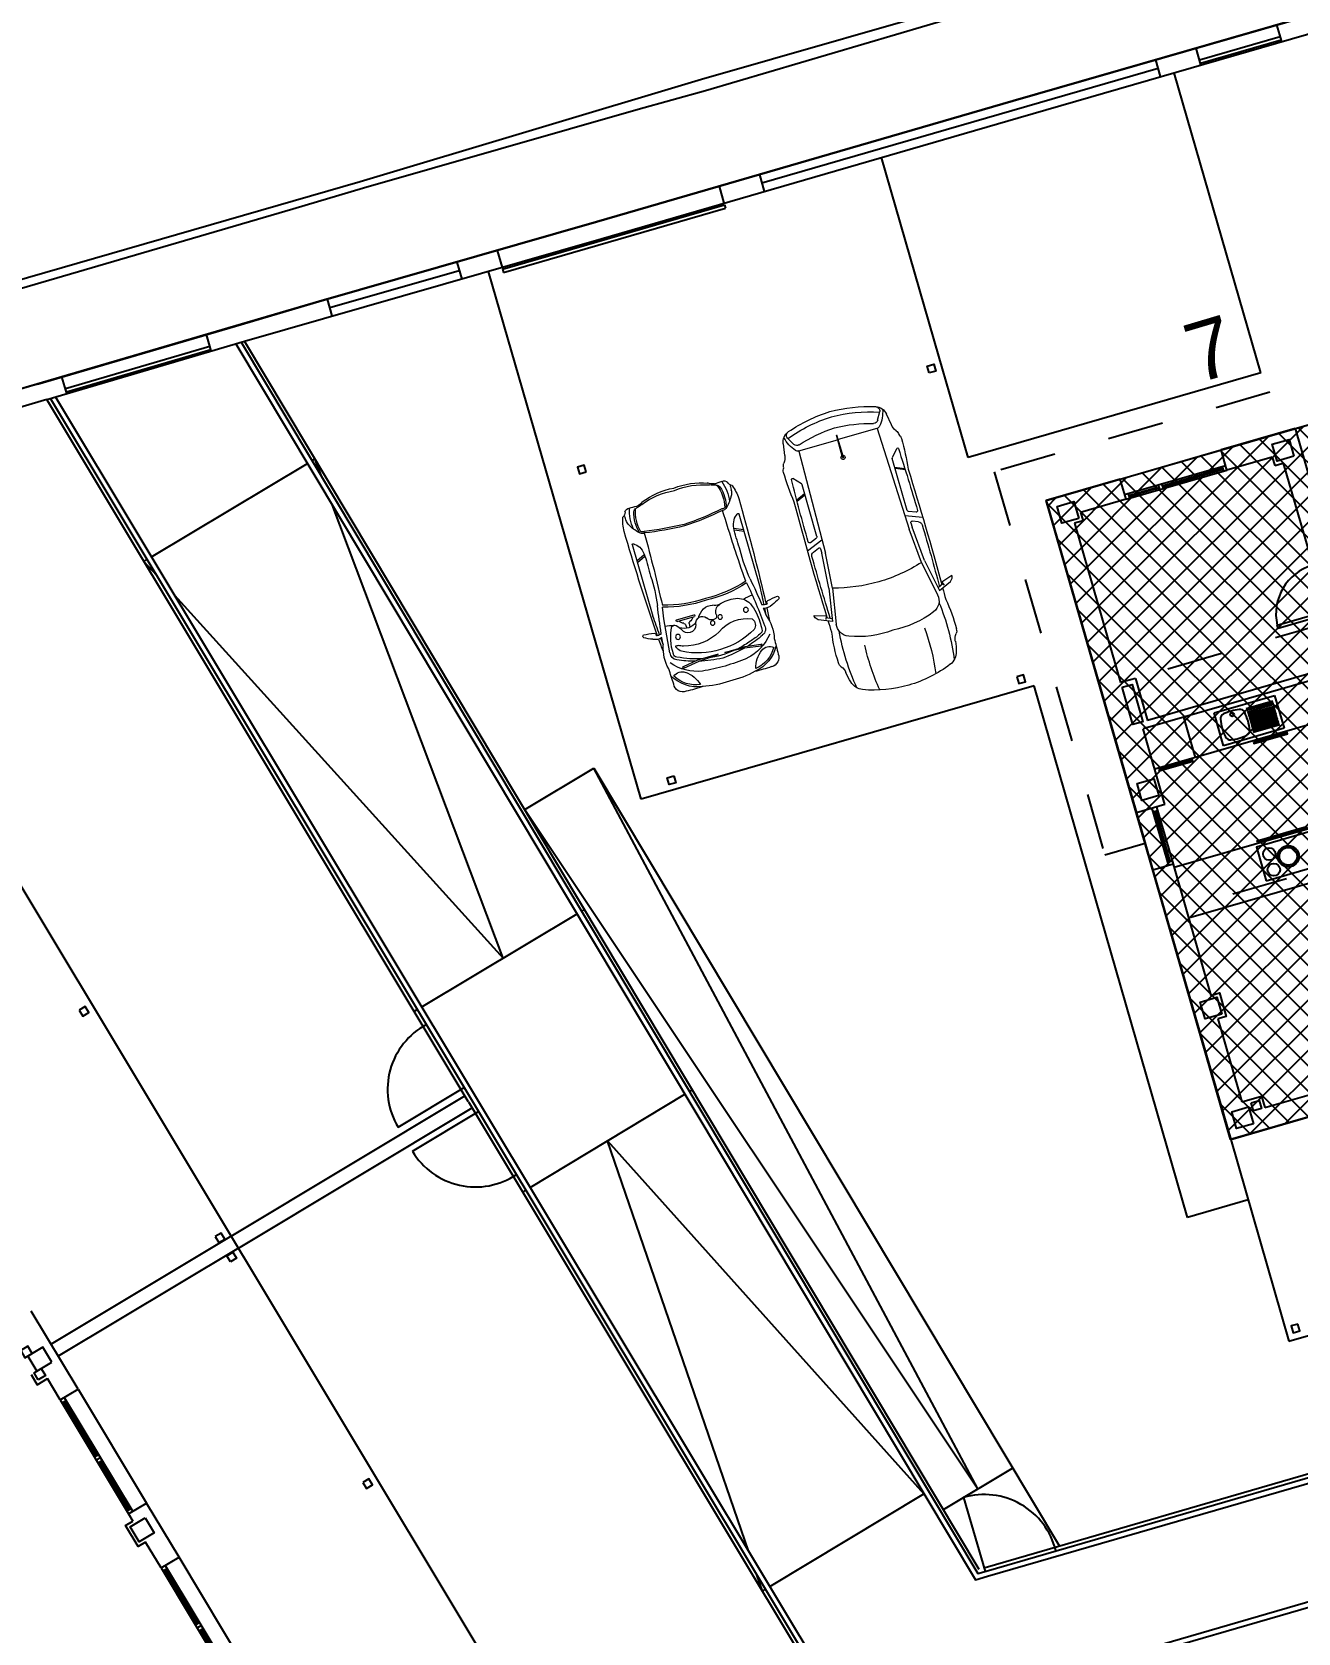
# Model space of a CAD drawing. Header units: millimetres. Extents: x 441061 to 442903, y 4515148 to 4515613.
# Drawn here: x 442522.595 to 442524.855, y 4515545.633 to 4515548.492 of the extents above; entities that cross this region are included whole.
import ezdxf
from ezdxf.enums import TextEntityAlignment as Align

# ---------------------------------------------------------------- set-up
doc = ezdxf.new("R2010")
doc.units = ezdxf.units.MM
doc.linetypes.add('CONTINUA', pattern=[0])
doc.linetypes.add('RAYITAS', pattern=[0.375, 0.25, -0.125])
for name, color, linetype in [('01_mono BAJA', 2, 'Continuous'), ('01_piscinas', 254, 'Continuous'), ('01_proyección', 4, 'RAYITAS'), ('01_ventanas', 2, 'Continuous')]:
    doc.layers.add(name, color=color, linetype=linetype)
doc.layers.add('01_muebles_B', color=254, linetype='Continuous', lineweight=5)
doc.styles.add('Estilo1', font='swissel.ttf')

# ---------------------------------------------------------------- blocks, each defined once
blk = doc.blocks.new('A$C6A825EFA')
at = {"layer": '01_mono BAJA', "color": 254}
for p, q in [((1.1, 12.5, 0), (0, 12.5, 0)), ((0, 12.5, 0), (0, 7.855, 0)), ((1.1, 12.2, 0), (1.1, 12.5, 0)), ((1.1, 12.5, 0), (2.6, 12.5, 0)), ((3.7, 12.5, 0), (2.6, 12.5, 0)), ((2.6, 12.2, 0), (2.6, 12.5, 0)), ((3.7, 12.5, 0), (3.7, 11.4, 0)), ((3.7, 12.5, 0), (5.2, 12.5, 0)), ((1.1, 12.2, 0), (0.425, 12.2, 0)), ((0.425, 12.2), (0.425, 12.075)), ((1.1, 12.27, 0), (2.6, 12.27, 0)), ((1.1, 12.2, 0), (2.6, 12.2, 0)), ((1.15, 12.27, 0), (1.15, 12.2, 0)), ((1.15, 12.242, 0), (1.55, 12.242, 0)), ((1.15, 12.228, 0), (1.55, 12.228, 0)), ((1.55, 12.27, 0), (1.55, 12.2, 0)), ((1.6, 12.27, 0), (1.6, 12.2, 0)), ((1.65, 12.27, 0), (1.65, 12.2, 0)), ((1.65, 12.242, 0), (2.55, 12.242, 0)), ((1.65, 12.228, 0), (2.55, 12.228, 0)), ((2.55, 12.27, 0), (2.55, 12.2, 0)), ((3.275, 12.2, 0), (2.6, 12.2, 0)), ((3.275, 12.2), (3.275, 12.075)), ((0.3, 12.075, 0), (0.3, 9.705, 0)), ((0.425, 12.075), (0.3, 12.075)), ((3.275, 12.075), (3.4, 12.075)), ((3.4, 12.075, 0), (3.4, 10.606, 0)), ((2.676, 9.831, 0), (2.676, 9.872, 0)), ((2.676, 9.872, 0), (3.4, 9.872, 0)), ((0.52, 9.705, 0), (0.3, 9.705, 0)), ((0.52, 9.705, 0), (0.52, 9.08, 0)), ((2.676, 9.831, 0), (3.5, 9.831, 0)), ((3.4, 8.98, 0), (0.425, 8.98, 0)), ((0.425, 7.855, 0), (0.425, 8.98, 0)), ((3.4, 9.08, 0), (0.52, 9.08, 0)), ((1.025, 8.98, 0), (1.025, 8.38, 0)), ((1.462, 8.43, 0), (1.462, 8.92, 0)), ((1.462, 8.92, 0), (2.362, 8.92, 0)), ((2.362, 8.92, 0), (2.362, 8.43, 0)), ((1.921, 8.85, 0), (2.317, 8.85, 0)), ((1.921, 8.825, 0), (2.317, 8.825, 0)), ((1.921, 8.8, 0), (2.317, 8.8, 0)), ((1.921, 8.775, 0), (2.317, 8.775, 0)), ((1.921, 8.75, 0), (2.317, 8.75, 0)), ((1.921, 8.725, 0), (2.317, 8.725, 0)), ((1.921, 8.7, 0), (2.317, 8.7, 0)), ((1.921, 8.675, 0), (2.317, 8.675, 0)), ((1.921, 8.65, 0), (2.317, 8.65, 0)), ((1.921, 8.625, 0), (2.317, 8.625, 0)), ((1.921, 8.6, 0), (2.317, 8.6, 0)), ((1.921, 8.575, 0), (2.317, 8.575, 0)), ((1.921, 8.55, 0), (2.317, 8.55, 0)), ((1.921, 8.525, 0), (2.317, 8.525, 0)), ((1.921, 8.5, 0), (2.317, 8.5, 0)), ((3.4, 8.38, 0), (0.425, 8.38, 0)), ((2.362, 8.43, 0), (1.462, 8.43, 0)), ((0.425, 7.855, 0), (0, 7.855, 0)), ((0, 7.855, 0), (0, 7.005, 0)), ((0.23, 7.855, 0), (0.23, 7.005, 0)), ((0.23, 7.805, 0), (0.3, 7.805, 0)), ((0.258, 7.055, 0), (0.258, 7.805, 0)), ((0.272, 7.055, 0), (0.272, 7.805, 0)), ((0.3, 7.855, 0), (0.3, 7.005, 0)), ((0.3, 7.005, 0), (0, 7.005, 0)), ((0, 7.005, 0), (0, 3, 0)), ((0.23, 7.055, 0), (0.3, 7.055, 0)), ((0.3, 7.005, 0), (0.3, 5.055, 0)), ((3.4, 6.955, 0), (0.3, 6.955, 0)), ((3.4, 6.205, 0), (0.3, 6.205, 0)), ((0.3, 4.705, 0), (0.3, 3.47, 0)), ((0.3, 3.47, 0), (0.595, 3.47, 0)), ((0.595, 3.47, 0), (0.595, 3.3, 0)), ((7.725, 3.47, 0), (7.555, 3.47, 0)), ((7.555, 3.47, 0), (7.555, 3.3, 0)), ((0.595, 3.3, 0), (1.6, 3.3, 0)), ((4.4, 3.3, 0), (1.6, 3.3, 0)), ((4.4, 3.23, 0), (1.6, 3.23, 0)), ((1.65, 3.272, 0), (3.35, 3.272, 0)), ((1.65, 3.258, 0), (3.35, 3.258, 0)), ((3.35, 3.3, 0), (3.35, 3.23, 0)), ((3.4, 3.3, 0), (3.4, 3.23, 0)), ((3.45, 3.3, 0), (3.45, 3.23, 0)), ((4.35, 3.272, 0), (3.45, 3.272, 0)), ((4.35, 3.258, 0), (3.45, 3.258, 0)), ((4.35, 3.3, 0), (4.35, 3.23, 0)), ((4.4, 3.3, 0), (4.4, 3, 0)), ((4.4, 3.3, 0), (4.83, 3.3, 0)), ((5.3, 3.3, 0), (5.18, 3.3, 0)), ((7.2, 3.3, 0), (5.3, 3.3, 0)), ((5.3, 3.3, 0), (5.3, 3, 0)), ((7.2, 3.23, 0), (5.3, 3.23, 0)), ((5.35, 3.3, 0), (5.35, 3.23, 0)), ((5.35, 3.272, 0), (6.15, 3.272, 0)), ((5.35, 3.258, 0), (6.15, 3.258, 0)), ((6.15, 3.3, 0), (6.15, 3.23, 0)), ((6.2, 3.3, 0), (6.2, 3.23, 0)), ((6.25, 3.3, 0), (6.25, 3.23, 0)), ((7.15, 3.272, 0), (6.25, 3.272, 0)), ((7.15, 3.258, 0), (6.25, 3.258, 0)), ((7.15, 3.3, 0), (7.15, 3.23, 0)), ((7.2, 3.3, 0), (7.555, 3.3, 0)), ((7.2, 3.3, 0), (7.2, 3, 0)), ((0, 3, 0), (1.6, 3, 0)), ((0, 3), (0, 0, 0)), ((1.6, 3, 0), (4.4, 3, 0)), ((4.4, 3, 0), (5.3, 3, 0)), ((7.2, 3, 0), (5.3, 3, 0)), ((7.2, 3, 0), (8.5, 3, 0)), ((7.75, 0, 0), (7.75, 3, 0)), ((7.95, 0, 0), (7.95, 3, 0)), ((0, 0, 0), (15.7, 0, 0))]:
    blk.add_line(p, q, dxfattribs=at)
for points in [[(0.375, 12.125), (0.125, 12.125), (0.125, 12.375), (0.375, 12.375), (0.375, 12.125)], [(3.575, 12.125), (3.325, 12.125), (3.325, 12.375), (3.575, 12.375), (3.575, 12.125)], [(0.375, 8.005), (0.125, 8.005), (0.125, 8.255), (0.375, 8.255), (0.375, 8.005)], [(0.375, 4.755), (0.125, 4.755), (0.125, 5.005), (0.375, 5.005), (0.375, 4.755)], [(0.375, 3.125), (0.125, 3.125), (0.125, 3.375), (0.375, 3.375), (0.375, 3.125)], [(5.13, 3.125), (4.88, 3.125), (4.88, 3.375), (5.13, 3.375), (5.13, 3.125)], [(7.725, 3.125), (7.975, 3.125), (7.975, 3.375), (7.725, 3.375), (7.725, 3.125)], [(3.965, 0.2), (3.865, 0.2), (3.865, 0.1), (3.965, 0.1)], [(11.835, 0.2), (11.735, 0.2), (11.735, 0.1), (11.835, 0.1)]]:
    blk.add_lwpolyline(points, close=True, dxfattribs=at)
at = {"layer": '01_mono BAJA', "color": 254, "elevation": 0}
for points in [[(0.3, 9.635), (0.45, 9.635), (0.45, 9.08), (0.3, 9.08)], [(0.478, 8.36), (0.478, 8.34), (0.978, 8.34), (0.978, 8.36)], [(1.887, 8.36), (1.887, 8.34), (2.387, 8.34), (2.387, 8.36)], [(1.513, 6.408), (2.313, 6.408), (2.312, 6.908), (1.512, 6.908)], [(2.28, 6.975), (1.545, 6.975), (1.545, 6.995), (2.28, 6.995)], [(0.425, 3.42), (0.545, 3.42), (0.545, 3.3), (0.425, 3.3)], [(7.605, 3.42), (7.725, 3.42), (7.725, 3.3), (7.605, 3.3)], [(8.095, 3.42), (7.975, 3.42), (7.975, 3.3), (8.095, 3.3)], [(0.19, 0.2), (0.09, 0.2), (0.09, 0.1), (0.19, 0.1)], [(7.64, 0.2), (7.74, 0.2), (7.74, 0.1), (7.64, 0.1)], [(8.06, 0.2), (7.96, 0.2), (7.96, 0.1), (8.06, 0.1)]]:
    blk.add_lwpolyline(points, close=True, dxfattribs=at)
blk.add_lwpolyline([(0.3, 5.055), (0.425, 5.055), (0.425, 4.705), (0.3, 4.705)], dxfattribs=at)
at = {"layer": '01_mono BAJA', "color": 254}
blk.add_lwpolyline([(4.83, 3.3), (4.83, 3.425), (5.18, 3.425), (5.18, 3.3)], dxfattribs=at)
for centre, radius in [((1.704, 8.825, 0), 0.0275), ((1.66, 6.765, 0), 0.089), ((1.912, 6.658, 0), 0.152), ((1.912, 6.658, 0), 0.127), ((1.66, 6.531, 0), 0.089)]:
    blk.add_circle(centre, radius, dxfattribs=at)
for centre, radius, start, end in [((3.4, 9.831, 0), 0.725, 90, 176.7242), ((2.262, 8.675, 0), 0.75, 169.8852, 190.1148), ((1.598, 8.794, 0), 0.075, 99.0787, 169.8852), ((1.704, 8.127, 0), 0.75, 80.9213, 99.0787), ((1.811, 8.794, 0), 0.075, 10.1148, 80.9213), ((1.146, 8.675, 0), 0.75, 349.8852, 10.1148), ((1.598, 8.557, 0), 0.075, 190.1148, 260.9213), ((1.704, 9.223, 0), 0.75, 260.9213, 279.0787), ((1.811, 8.557, 0), 0.075, 279.0787, 349.8852)]:
    blk.add_arc(centre, radius, start, end, dxfattribs=at)
at = {"layer": '01_proyección', "color": 120, "ltscale": 0.25}
for p, q in [((3.4, 9.705, 0), (0.52, 9.705, 0)), ((3.4, 6.355, 0), (0.3, 6.355, 0))]:
    blk.add_line(p, q, dxfattribs=at)
at = {"layer": '01_proyección', "color": 120, "ltscale": 0.25, "elevation": 0}
blk.add_lwpolyline([(15.7, 7.405), (16.3, 7.405), (16.3, 13.1), (-0.6, 13.1), (-0.6, 7.405), (0, 7.405)], dxfattribs=at)
blk = doc.blocks.new('A$C0D711DC8')
at = {"layer": '01_muebles_B', "color": 254}
for p, q in [((10.733, 9.894), (9.764, 9.894)), ((10.493, 9.894), (10.545, 9.776)), ((10.515, 9.894), (10.567, 9.778)), ((9.004, 9.693), (9.038, 9.48)), ((9.056, 9.495), (9.026, 9.699)), ((9.038, 9.48), (9.054, 9.218)), ((9.056, 9.218), (9.056, 9.495)), ((9.054, 9.218), (9.056, 9.218)), ((9.038, 8.865), (9.054, 9.127)), ((9.054, 9.127), (9.056, 9.127)), ((9.056, 9.127), (9.056, 8.851)), ((9.614, 8.734), (9.614, 8.97)), ((9.634, 8.734), (9.634, 8.97)), ((9.004, 8.652), (9.038, 8.865)), ((9.056, 8.851), (9.026, 8.647)), ((9.546, 8.827), (9.494, 8.834)), ((9.546, 8.878), (9.495, 8.871)), ((10.493, 8.452), (10.545, 8.569)), ((10.515, 8.452), (10.567, 8.567)), ((10.733, 8.452), (9.764, 8.452))]:
    blk.add_line(p, q, dxfattribs=at)
for centre, radius in [((9.014, 9.701), 0.0121), ((9.51, 9.635), 0.0319), ((9.466, 9.173), 0.0297), ((9.514, 9.288), 0.0297), ((9.014, 8.645), 0.0121), ((9.417, 8.691), 0.0319)]:
    blk.add_circle(centre, radius, dxfattribs=at)
for centre, radius, start, end in [((10.167, 9.714), 0.738, 149.7434, 158.9846), ((9.544, 10.069), 0.023, 23.336, 131.4157), ((8.51, 10.147), 1.058, 348.7131, 356.2571), ((8.829, 9.758), 0.121, 83.4929, 184.381), ((9.185, 9.462), 0.48, 118.4979, 171.6974), ((9.142, 9.497), 0.403, 119.7279, 173.0139), ((9.122, 5.315), 4.571, 90.9016, 93.5003), ((9.503, 9.367), 0.611, 128.6532, 169.9617), ((8.847, 9.764), 0.126, 322.6544, 41.1658), ((9.178, 9.352), 0.549, 69.8978, 103.4423), ((9.226, 9.718), 0.0964, 77.7254, 158.9302), ((8.819, 3.701), 6.126, 80.3818, 85.9978), ((9.94, 2.874), 7.047, 93.9115, 95.3212), ((8.751, 3.271), 6.625, 83.7996, 84.6711), ((10.975, -10.424), 20.353, 94.2603, 94.5093), ((9.619, 9.904), 0.16, 152.3452, 197.1649), ((9.518, 9.909), 0.0131, 69.95, 178.3297), ((9.777, 9.927), 0.273, 183.7214, 196.1025), ((9.94, 2.874), 7.047, 92.7044, 93.5361), ((10.975, -10.424), 20.353, 93.4112, 94.1277), ((8.751, 3.271), 6.625, 80.1778, 83.3742), ((9.525, 9.945), 0.0232, 265.4824, 347.7447), ((10.995, -17.873), 27.82, 90.1403, 92.8584), ((10.175, 11.66), 1.884, 261.0449, 273.0528), ((10.459, 15.409), 5.634, 268.1287, 270.8789), ((10.529, 10.11), 0.334, 272.7892, 291.8342), ((10.573, 9.974), 0.192, 294.6989, 323.0283), ((10.691, 9.894), 0.0501, 315.174, 347.3096), ((10.732, 9.885), 0.00831, 343.0311, 79.2932), ((11.29, 9.332), 0.611, 121.0895, 136.7388), ((10.991, 9.25), 0.526, 73.7001, 105.481), ((11.01, 9.2), 0.627, 72.4585, 97.9913), ((10.906, 9.364), 0.584, 69.532, 87.9675), ((11.059, 9.742), 0.141, 86.8457, 126.696), ((11.101, 8.862), 1.022, 88.2888, 91.9327), ((11.185, 9.948), 0.0842, 206.7402, 257.6517), ((11.135, 9.81), 0.0644, 351.2386, 60.1485), ((10.241, 9.772), 0.959, 355.5054, 1.6982), ((10.942, 9.629), 2.236, 176.9311, 182.7066), ((8.653, 9.896), 0.361, 284.3027, 324.7225), ((10.509, 9.106), 1.518, 154.798, 163.8884), ((10.25, 9.166), 1.218, 160.2257, 168.6391), ((9.975, 9.34), 0.903, 155.1761, 164.735), ((10.144, 9.165), 1.038, 151.121, 207.6483), ((9.211, 9.707), 0.057, 88.7397, 167.4182), ((9.265, 9.038), 0.727, 86.5634, 94.2004), ((9.314, 9.595), 0.107, 57.3841, 137.6524), ((9.306, 9.064), 0.701, 67.8757, 89.7559), ((8.958, 9.487), 0.459, 324.9496, 25.463), ((9.473, 9.516), 0.219, 7.735, 63.719), ((9.165, 9.803), 0.511, 341.8582, 355.871), ((11.471, 9.253), 1.7, 163.325, 182.6992), ((11.496, 9.248), 1.7, 163.325, 182.5468), ((12.246, 53.159), 43.488, 266.8642, 267.4858), ((12.021, 70.959), 61.269, 268.42618, 268.89057), ((14.417, 9.048), 3.64, 169.6671, 178.0415), ((14.417, 9.048), 3.62, 169.6671, 178.0415), ((10.894, 9.715), 0.0607, 143.7564, 193.2967), ((10.903, 9.711), 0.0495, 146.1855, 196.1005), ((10.991, 9.25), 0.505, 69.1925, 104.8598), ((11.113, 9.698), 0.062, 14.8998, 65.8723), ((11.473, 9.762), 0.303, 189.085, 205.7225), ((11.352, 9.713), 0.156, 186.0058, 219.1392), ((10.256, 9.278), 1.007, 354.015, 20.5105), ((10.287, 9.262), 1.007, 354.9224, 20.5105), ((9.808, 9.261), 1.13, 166.1566, 184.4621), ((17.649, 8.764), 8.777, 175.3636, 177.3327), ((10.509, 9.106), 1.518, 165.717, 177.48), ((9.185, 9.47), 0.511, 343.3936, 8.525), ((9.808, 9.085), 1.13, 175.5379, 193.8434), ((17.649, 9.581), 8.777, 182.6673, 184.6364), ((10.509, 9.239), 1.518, 182.52, 194.283), ((10.25, 9.166), 1.218, 171.2453, 188.5682), ((9.904, 8.914), 0.65, 151.4841, 196.6746), ((9.552, 9.202), 0.047, 86.7847, 183.1724), ((9.6, 9.197), 0.0954, 178.5946, 241.3055), ((9.566, 9.362), 0.114, 263.9035, 340.5155), ((9.771, 9.295), 0.101, 164.9008, 216.3288), ((9.538, 9.188), 0.158, 330.3363, 17.3801), ((11.471, 9.093), 1.7, 177.3008, 196.675), ((11.496, 9.097), 1.7, 177.4532, 196.675), ((14.417, 9.297), 3.64, 181.9585, 190.3329), ((14.417, 9.297), 3.62, 181.9585, 190.3329), ((10.256, 9.068), 1.007, 339.4895, 5.985), ((10.287, 9.084), 1.007, 339.4895, 5.0776), ((9.528, 8.859), 0.101, 101.4545, 181.9236), ((9.686, 8.849), 0.193, 142.3155, 213.2169), ((9.492, 9.055), 0.098, 279.5997, 343.5492), ((9.498, 9.044), 0.0889, 349.0142, 50.9794), ((9.665, 8.855), 0.106, 119.0162, 160.5033), ((9.424, 9.265), 0.296, 301.9645, 328.2937), ((9.624, 8.97), 0.0104, 0, 180), ((10.942, 8.716), 2.236, 177.2934, 183.0689), ((9.185, 8.884), 0.48, 188.3026, 241.5021), ((9.142, 8.849), 0.403, 186.9861, 240.2721), ((8.653, 8.449), 0.361, 35.2775, 75.6973), ((9.503, 8.978), 0.611, 190.0383, 231.3468), ((10.509, 9.239), 1.518, 196.1116, 205.202), ((10.25, 9.166), 1.218, 191.3609, 207.4845), ((9.525, 8.854), 0.0985, 178.6673, 249.1293), ((9.426, 8.595), 0.178, 39.093, 68.893), ((9.543, 8.902), 0.0241, 275.7304, 333.0283), ((9.543, 8.803), 0.0241, 26.9717, 84.2696), ((9.665, 8.849), 0.106, 199.4967, 240.9838), ((9.624, 8.734), 0.0104, 180, 0), ((8.829, 8.587), 0.121, 175.619, 276.5071), ((8.847, 8.581), 0.126, 318.8342, 37.3456), ((9.226, 8.628), 0.0964, 201.0698, 282.2746), ((9.215, 8.619), 0.0486, 198.7488, 279.3616), ((9.25, 9.243), 0.672, 267.6901, 298.2478), ((9.346, 8.77), 0.149, 215.4424, 244.8998), ((8.819, 14.644), 6.126, 274.0022, 279.6182), ((9.507, 8.785), 0.232, 194.2372, 212.2618), ((9.299, 8.649), 0.0212, 220.8304, 310.3789), ((9.285, 8.645), 0.0299, 337.3586, 32.1758), ((8.751, 15.074), 6.625, 276.6258, 279.8222), ((9.532, 8.677), 0.0451, 325.113, 43.0643), ((9.161, 8.546), 0.436, 2.9924, 17.9381), ((12.246, -34.814), 43.488, 92.5142, 93.1358), ((10.175, 6.685), 1.884, 86.9472, 98.9551), ((10.459, 2.936), 5.634, 89.1211, 91.8713), ((12.021, -52.613), 61.269, 91.10943, 91.57382), ((10.529, 8.236), 0.334, 68.1658, 87.2108), ((10.573, 8.372), 0.192, 36.9717, 65.3011), ((10.894, 8.63), 0.0607, 166.7033, 216.2436), ((11.29, 9.013), 0.611, 223.2612, 238.9105), ((10.991, 9.095), 0.526, 254.519, 286.2999), ((10.903, 8.634), 0.0495, 163.8995, 213.8145), ((10.991, 9.095), 0.505, 255.1402, 290.8075), ((11.01, 9.145), 0.627, 262.0087, 287.5415), ((11.113, 8.647), 0.062, 294.1277, 345.1002), ((11.135, 8.535), 0.0644, 299.8515, 8.7614), ((11.473, 8.583), 0.303, 154.2775, 170.915), ((11.352, 8.632), 0.156, 140.8608, 173.9942), ((10.241, 8.573), 0.959, 358.3018, 4.4946), ((9.122, 13.031), 4.571, 266.4997, 269.0984), ((9.178, 8.993), 0.549, 256.5577, 290.1022), ((9.94, 15.472), 7.047, 264.6788, 266.0885), ((8.751, 15.074), 6.625, 275.3289, 276.2004), ((10.975, 28.769), 20.353, 265.4907, 265.7397), ((9.619, 8.441), 0.16, 162.8351, 207.6548), ((10.167, 8.631), 0.738, 201.0154, 210.2566), ((9.777, 8.418), 0.273, 163.8975, 176.2786), ((9.518, 8.436), 0.0131, 181.6703, 290.05), ((9.94, 15.472), 7.047, 266.4639, 267.2956), ((10.975, 28.769), 20.353, 265.8723, 266.5888), ((9.525, 8.401), 0.0232, 12.2553, 94.5176), ((8.51, 8.199), 1.058, 3.7429, 11.2869), ((10.995, 36.219), 27.82, 267.1416, 269.8597), ((10.691, 8.451), 0.0501, 12.6904, 44.826), ((10.732, 8.46), 0.00831, 280.7068, 16.9689), ((10.906, 8.982), 0.584, 272.0325, 290.468), ((11.059, 8.603), 0.141, 233.304, 273.1543), ((11.101, 9.484), 1.022, 268.0673, 271.7112), ((11.185, 8.397), 0.0842, 102.3483, 153.2598), ((9.544, 8.277), 0.023, 228.5843, 336.664)]:
    blk.add_arc(centre, radius, start, end, dxfattribs=at)
blk = doc.blocks.new('A$C392252A0')
at = {"layer": '01_muebles_B', "color": 254}
for p, q in [((10.715, 8.129), (10.705, 8.127)), ((10.705, 8.127), (10.752, 7.979)), ((10.738, 8.124), (10.715, 8.129)), ((10.775, 8.091), (10.738, 8.124)), ((8.605, 7.917), (8.455, 7.893)), ((9.201, 7.926), (9.149, 7.807)), ((9.219, 7.928), (9.166, 7.807)), ((9.784, 7.911), (9.748, 7.818)), ((9.876, 7.976), (9.791, 7.758)), ((9.913, 7.908), (9.882, 7.828)), ((10.418, 7.844), (10.846, 7.92)), ((10.752, 7.979), (10.798, 7.995)), ((10.773, 7.987), (10.809, 7.914)), ((10.846, 7.92), (10.775, 8.091)), ((8.499, 7.763), (8.397, 7.82)), ((8.599, 7.726), (9.971, 7.763)), ((8.599, 7.725), (8.599, 7.201)), ((9.019, 7.811), (8.92, 7.9)), ((9.731, 7.807), (9.031, 7.807)), ((9.898, 7.807), (9.958, 7.808)), ((10.418, 7.844), (9.958, 7.808)), ((10.43, 7.798), (9.971, 7.763)), ((10.43, 7.798), (10.894, 7.881)), ((8.839, 7.203), (8.537, 7.2)), ((8.537, 7.2), (8.537, 7.193)), ((8.839, 7.19), (8.537, 7.193)), ((8.599, 6.669), (8.599, 7.193)), ((8.599, 6.668), (9.971, 6.631)), ((8.499, 6.631), (8.397, 6.573)), ((8.605, 6.476), (8.455, 6.5)), ((9.019, 6.582), (8.92, 6.494)), ((9.731, 6.587), (9.031, 6.587)), ((9.201, 6.468), (9.149, 6.587)), ((9.219, 6.466), (9.166, 6.587)), ((9.784, 6.482), (9.748, 6.576)), ((9.876, 6.418), (9.791, 6.636)), ((9.913, 6.486), (9.882, 6.565)), ((9.898, 6.587), (9.958, 6.585)), ((10.418, 6.55), (9.958, 6.585)), ((10.43, 6.596), (9.971, 6.631)), ((10.418, 6.55), (10.846, 6.473)), ((10.43, 6.596), (10.894, 6.512)), ((10.773, 6.407), (10.809, 6.48)), ((10.846, 6.473), (10.775, 6.303)), ((10.705, 6.267), (10.752, 6.414)), ((10.715, 6.265), (10.705, 6.267)), ((10.738, 6.27), (10.715, 6.265)), ((10.775, 6.303), (10.738, 6.27)), ((10.752, 6.414), (10.798, 6.398))]:
    blk.add_line(p, q, dxfattribs=at)
for centre, radius, start, end in [((8.586, 8.093), 0.177, 275.9895, 308.6871), ((8.751, 7.888), 0.086, 87.4739, 128.6871), ((8.808, 7.907), 0.086, 87.4739, 128.6871), ((8.809, 4.809), 3.183, 82.5975, 89.9397), ((8.929, 7.908), 0.0124, 91.7937, 220.4777), ((10.022, -29.576), 37.513, 90.3882, 91.6701), ((10.099, -28.508), 36.485, 88.9288, 91.3819), ((9.768, 7.918), 0.0177, 338.7209, 90.3882), ((9.963, 7.889), 0.0531, 90.2143, 158.7209), ((10.099, -28.508), 36.45, 88.8997, 90.2143), ((10.099, -28.508), 36.485, 88.6181, 88.8592), ((11.3, 6.178), 1.816, 87.2886, 100.1742), ((11.389, 7.907), 0.086, 51.3129, 92.5261), ((11.554, 8.112), 0.177, 231.3129, 264.0105), ((11.467, 7.285), 0.654, 72.0531, 84.0105), ((11.619, 7.711), 0.203, 22.7994, 75.9629), ((10.216, 7.155), 1.997, 161.6598, 178.7983), ((10.242, 7.158), 1.952, 160.298, 178.865), ((8.474, 7.733), 0.162, 96.7804, 161.7197), ((8.375, 7.769), 0.0561, 66.6468, 164.8738), ((8.295, 7.436), 0.435, 49.0196, 78.8841), ((10.276, 7.152), 1.836, 162.6109, 178.6018), ((8.473, 7.717), 0.0531, 342.7058, 60.706), ((8.545, 7.725), 0.0531, 0, 49.0196), ((9.031, 7.824), 0.0177, 228.3547, 270), ((9.731, 7.824), 0.0177, 270, 338.7209), ((9.897, 7.823), 0.0159, 158.7209, 271.5074), ((8.43, 7.197), 2.089, 0, 16.7318), ((10.925, 7.707), 0.177, 21.0532, 100.1701), ((11.313, 4.914), 2.974, 81.2806, 96.1737), ((9.874, 7.302), 1.304, 355.3559, 21.0532), ((10.262, 7.197), 1.654, 0, 21.006), ((11.437, 4.633), 2.974, 81.5863, 93.456), ((10.216, 7.239), 1.997, 181.2017, 198.3402), ((10.242, 7.236), 1.952, 181.135, 199.702), ((10.276, 7.242), 1.836, 181.3982, 197.3891), ((8.839, 7.197), 0.0267, 193.7603, 166.2397), ((8.839, 7.197), 0.00662, 270, 90), ((8.43, 7.197), 2.089, 343.2682, 0), ((9.874, 7.091), 1.304, 338.9468, 4.6441), ((10.262, 7.197), 1.654, 338.994, 0), ((8.473, 6.677), 0.0531, 299.294, 17.2942), ((8.545, 6.669), 0.0531, 310.9804, 0), ((11.437, 9.761), 2.974, 266.544, 278.4137), ((8.474, 6.661), 0.162, 198.2803, 263.2196), ((8.375, 6.625), 0.0561, 195.1262, 293.3532), ((8.295, 6.957), 0.435, 281.1159, 310.9804), ((8.586, 6.3), 0.177, 51.3129, 84.0105), ((8.929, 6.486), 0.0124, 139.5223, 268.2063), ((10.022, 43.97), 37.513, 268.3299, 269.6118), ((9.031, 6.569), 0.0177, 90, 131.6453), ((9.731, 6.569), 0.0177, 21.2791, 90), ((9.768, 6.476), 0.0177, 269.6118, 21.2791), ((9.897, 6.571), 0.0159, 88.4926, 201.2791), ((9.963, 6.505), 0.0531, 201.2791, 269.7857), ((10.099, 42.902), 36.45, 269.7857, 271.1003), ((10.925, 6.686), 0.177, 259.8299, 338.9468), ((11.313, 9.479), 2.974, 263.8263, 278.7194), ((11.554, 6.282), 0.177, 95.9895, 128.6871), ((11.467, 7.108), 0.654, 275.9895, 287.9469), ((11.619, 6.682), 0.203, 284.0371, 337.2006), ((8.751, 6.506), 0.086, 231.3129, 272.5261), ((8.808, 6.487), 0.086, 231.3129, 272.5261), ((8.809, 9.584), 3.183, 270.0603, 277.4025), ((10.099, 42.902), 36.485, 268.6181, 271.0712), ((10.099, 42.902), 36.485, 271.1408, 271.3819), ((11.3, 8.215), 1.816, 259.8258, 272.7114), ((11.389, 6.487), 0.086, 267.4739, 308.6871)]:
    blk.add_arc(centre, radius, start, end, dxfattribs=at)
blk = doc.blocks.new('A$C21391103')
at = {"layer": '01_piscinas'}
for p, q in [((89.546, 101.891), (96.002, 103.754)), ((89.616, 101.651), (95.951, 103.48)), ((93.381, 102.738), (93.312, 102.978)), ((92.207, 102.477), (93.36, 102.81)), ((92.221, 102.429), (93.374, 102.762)), ((91.652, 102.238), (91.582, 102.479)), ((92.228, 102.405), (92.159, 102.645)), ((85.957, 100.719, 74.473), (91.617, 102.359)), ((93.082, 98.005), (91.844, 102.294)), ((83.593, 100.163), (89.546, 101.891)), ((83.662, 99.923), (89.616, 101.651)), ((88.485, 98.244), (87.665, 101.085)), ((85.346, 100.672, 148.947), (85.415, 100.432)), ((85.922, 100.839, 148.947), (85.991, 100.599)), ((82.252, 99.489, 75.689), (85.422, 100.407, 74.473)), ((85.422, 100.407, 74.473), (85.436, 100.359, 74.473)), ((82.266, 99.441, 75.689), (85.436, 100.359, 74.473)), ((79.63, 99.025), (83.593, 100.163)), ((78.567, 98.459), (83.662, 99.923)), ((82.175, 99.755, 151.304), (82.246, 99.512)), ((81.599, 99.59, 152.333), (81.67, 99.344)), ((82.252, 99.489, 75.652), (82.266, 99.441, 75.652)), ((79.786, 98.94, -9.8), (81.634, 99.468, 71.914)), ((84.231, 91.915), (82.054, 99.456)), ((79.821, 98.82), (79.751, 99.06)), ((78.437, 98.675), (79.63, 99.025)), ((75.61, 97.847), (78.437, 98.675)), ((75.743, 97.625), (78.567, 98.459)), ((76.01, 97.782), (78.072, 98.389)), ((78.092, 98.319), (78.024, 98.554)), ((89.061, 80.911), (78.567, 98.459)), ((76.024, 97.734), (78.086, 98.341)), ((88.902, 96.798), (88.485, 98.244)), ((76.031, 97.71), (75.96, 97.949)), ((93.082, 98.005), (88.902, 96.798)), ((75.61, 97.847), (73.389, 97.196)), ((75.743, 97.625), (73.459, 96.956)), ((81.763, 87.598), (75.743, 97.625)), ((79.532, 96.751), (79.573, 96.776)), ((77.239, 95.379), (79.468, 96.712)), ((77.13, 95.314), (77.174, 95.341)), ((89.844, 93.536), (84.231, 91.915)), ((92.037, 85.942), (89.844, 93.536)), ((82.569, 91.768), (83.557, 92.359)), ((89.042, 82.065), (83.557, 92.359)), ((82.569, 91.768), (89.042, 82.065)), ((81.099, 88.949), (83.317, 90.276)), ((83.382, 90.314), (83.423, 90.339)), ((80.993, 88.886), (81.035, 88.911)), ((89.978, 79.355, 0), (121.389, 88.46, 0)), ((78.377, 85.676, 0), (81.714, 87.68, 0)), ((80.76, 87.229), (81.704, 87.796)), ((81.765, 87.594), (81.763, 87.598)), ((82.649, 86.369), (84.857, 87.7)), ((84.922, 87.739), (84.963, 87.764)), ((78.48, 85.504, 0), (81.817, 87.508, 0)), ((80.966, 86.886), (81.91, 87.453)), ((81.765, 87.594), (89.021, 75.51)), ((85.765, 81.178), (83.752, 87.034)), ((83.752, 87.034), (88.269, 81.992)), ((82.54, 86.303), (82.585, 86.33)), ((92.901, 86.191), (92.037, 85.942)), ((95.111, 82.667), (89.144, 80.935)), ((88.548, 81.769), (89.537, 82.36)), ((86.072, 80.667), (88.271, 81.993)), ((88.836, 81.939), (89.147, 80.885)), ((90.093, 79.31, 0), (96.079, 81.045, 0)), ((85.963, 80.602), (85.882, 80.837)), ((85.963, 80.602), (86.008, 80.629))]:
    blk.add_line(p, q, dxfattribs=at)
for points in [[(90.771, 29.587, -0.142395), (87.056, 33.033), (85.813, 35.14), (83.779, 38.584), (80.683, 43.615), (75.946, 51.534), (71.318, 59.2), (70.815, 60.112), (66.148, 67.877), (65.144, 69.645), (61.995, 74.859), (60.621, 77.117), (57.988, 81.46), (57.453, 82.35, -0.176696), (55.952, 88.617, -0.199121), (59.398, 94.331, -0.099014), (62.185, 95.635), (65.2, 96.459), (73.334, 98.756), (80.219, 100.74), (85.093, 102.203), (89.184, 103.378)], [(89.221, 103.236), (85.15, 102.034), (84.189, 101.768), (80.267, 100.643), (79.255, 100.347), (73.404, 98.634), (72.482, 98.331), (69.294, 97.401), (68.494, 97.157), (65.24, 96.299), (62.241, 95.492, 0.104093), (59.49, 94.238, 0.198404), (56.114, 88.656, 0.176564), (57.576, 82.447), (58.098, 81.559), (58.665, 80.688), (60.245, 78.102)], [(100.69, 105.108), (89.546, 101.891), (83.593, 100.163), (79.63, 99.025), (73.389, 97.196), (68.433, 95.744), (62.592, 94.121, 0.23097), (58.136, 90.485, 0.210232), (57.927, 84.854, 0.027042), (58.536, 83.531), (59.924, 81.237), (61.797, 78.155), (63.357, 75.518), (68.095, 67.592), (72.33, 60.552), (77.116, 52.571), (82.132, 44.181), (85.199, 39.128), (87.238, 35.726), (87.993, 34.468, 0.146839), (91.113, 31.16, 0.183488), (95.987, 30.523, 0.071368)], [(78.444, 98.423), (89.005, 80.765), (89.18, 80.815), (95.147, 82.547), (101.647, 84.424), (106.238, 85.749), (112.147, 87.43), (116.245, 88.638), (116.682, 88.766), (128.575, 92.281), (131.649, 93.179), (131.692, 93.192), (136.871, 94.706, 0.005834), (144.95, 97.027, -0.002251), (145.534, 97.172, -0.002318), (146.134, 97.315, -0.000235), (146.15, 97.319, -0.000109), (146.178, 97.325, -0.024812), (152.694, 98.509, -0.026464), (159.714, 99.097, -0.005162), (161.089, 99.126, -0.022761), (169.405, 98.831), (174.432, 98.525), (190.389, 97.553)], [(78.519, 98.445), (89.04, 80.853), (89.159, 80.887), (95.126, 82.619), (101.626, 84.496), (106.217, 85.821), (112.127, 87.502), (116.224, 88.709), (116.66, 88.838), (128.554, 92.353), (131.628, 93.251), (131.67, 93.264), (136.85, 94.779, 0.005835), (144.93, 97.099, -0.002257), (145.516, 97.245, -0.002318), (146.117, 97.388, -0.000234), (146.132, 97.392, -0.000109), (146.161, 97.398, -0.024811), (152.684, 98.583, -0.026464), (159.712, 99.172, -0.005162), (161.088, 99.201, -0.022759), (169.41, 98.906), (174.437, 98.6), (190.391, 97.628)]]:
    blk.add_lwpolyline(points, format="xyb", dxfattribs=at)
for points in [[(88.346, 98.006), (88.318, 98.102), (88.414, 98.129), (88.442, 98.033)], [(83.446, 96.591), (83.418, 96.687), (83.322, 96.66), (83.35, 96.563)], [(89.599, 93.663), (89.627, 93.567), (89.723, 93.595), (89.695, 93.691)], [(84.7, 92.248), (84.727, 92.152), (84.631, 92.125), (84.603, 92.221)]]:
    blk.add_lwpolyline(points, close=True, dxfattribs=at)
for points in [[(111.159, 38.883), (103.642, 51.404), (103.633, 51.418), (96.391, 63.481), (96.353, 63.544), (89.065, 75.683), (89.065, 75.682), (81.871, 87.663), (75.868, 97.662)], [(111.095, 38.844), (103.577, 51.365), (103.568, 51.38), (96.326, 63.442), (96.288, 63.505), (89.039, 75.58), (89.039, 75.579), (81.807, 87.625), (75.794, 97.64)], [(79.669, 96.521), (79.573, 96.776)], [(77.569, 94.829), (82.261, 89.644), (79.818, 96.126)], [(77.13, 95.314), (77.309, 95.116)], [(83.557, 92.359), (90.205, 81.243)]]:
    blk.add_lwpolyline(points, dxfattribs=at)
for centre, start, end in [((81.66, 87.77), 118.1591, 210.9802), ((81.866, 87.427), 210.9802, 303.8014), ((89.133, 80.932), 13.7508, 106.4603)]:
    blk.add_arc(centre, 1.05, start, end, dxfattribs=at)
for p, rotation in [((93.484, 84.174, 0), 16.10213416119949), ((82.469, 78.86, 0), 120.9802402704198)]:
    blk.add_blockref('A$C6A825EFA', p, dxfattribs=dict(at, rotation=rotation))
at = {"layer": '01_piscinas', "xscale": -1.1, "yscale": 1.1, "zscale": 1.1}
for name, p, rotation in [('A$C392252A0', (92.025, 108.335), 106.1021342059969), ('A$C0D711DC8', (78.447, 81.631), 286.1021342059968)]:
    blk.add_blockref(name, p, dxfattribs=dict(at, rotation=rotation))
at = {"layer": '01_piscinas', "style": 'Estilo1'}
blk.add_text('7', height=0.849, rotation=16.5965, dxfattribs=at).set_placement((92.478, 97.943), align=Align.CENTER)

msp = doc.modelspace()

# ---------------------------------------------------------------- hatches: boundary and pattern name
at = {"layer": '01_ventanas'}
h = msp.add_hatch(dxfattribs=at)
h.set_pattern_fill('ANSI37', color=256, scale=0.01)
h.set_pattern_definition([(45, (174.572723, 23.085236), (-0.02245064030267, 0.02245064030267), []), (135, (174.572723, 23.085236), (-0.02245064030267, -0.02245064030267), [])])
h.paths.add_polyline_path([(442524.7351, 4515546.5141), (442524.4058, 4515547.655), (442526.2913, 4515548.1993), (442526.6206, 4515547.0584)])

# ---------------------------------------------------------------- linework, layer by layer
msp.add_lwpolyline([(442524.7351, 4515546.5141), (442524.4058, 4515547.655), (442526.2913, 4515548.1993), (442526.6206, 4515547.0584)], close=True, dxfattribs=at)

# ---------------------------------------------------------------- block references
at = {"layer": '01_piscinas', "color": 6, "linetype": 'CONTINUA', "xscale": 0.125, "yscale": 0.125, "zscale": 0.125}
msp.add_blockref('A$C21391103', (442513.1537, 4515535.6321), dxfattribs=at)

doc.saveas('drawing.dxf')
